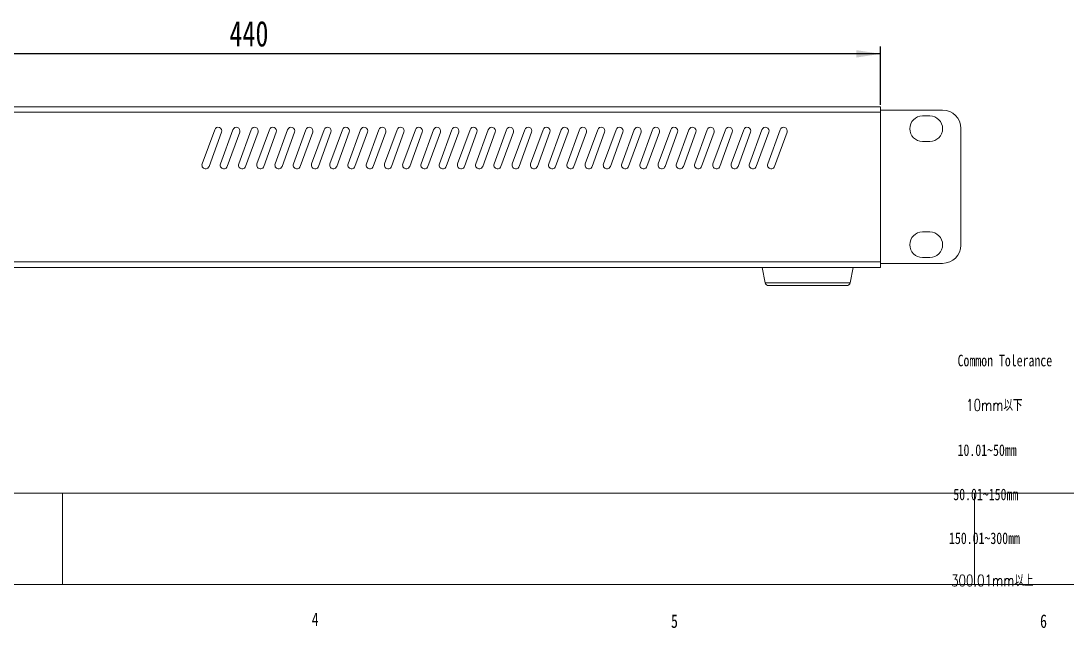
# Model space of a CAD drawing. Header units: millimetres. Extents: x 7 to 1038, y 7 to 730.
# Drawn here: x 144.3 to 287.7, y 6.5 to 89.7 of the extents above; entities that cross this region are included whole.
import ezdxf

# ---------------------------------------------------------------- set-up
doc = ezdxf.new("R2010")
doc.units = ezdxf.units.MM
doc.layers.add('DIM', color=5, linetype='Continuous')
doc.styles.add('SLDTEXTSTYLE0', font='TXT', dxfattribs={"width": 0.75})
doc.styles.add('SLDTEXTSTYLE1', font='TXT', dxfattribs={"width": 0.75, "bigfont": 'bigfont'})
doc.dimstyles.new('SLDDIMSTYLE0', dxfattribs={"dimtxt": 3.5, "dimasz": 3.302, "dimexe": 0, "dimexo": 0.0625, "dimgap": 0.875, "dimtad": 1, "dimlfac": 2, "dimrnd": 1e-09, "dimzin": 12, "dimdsep": 46, "dimtxsty": 'SLDTEXTSTYLE0', "dimsah": 1, "dimcen": 0.09, "dimadec": 0, "dimazin": 3, "dimtfac": 1, "dimtofl": 0, "dimtmove": 0, "dimatfit": 3, "dimfxl": 1, "dimfrac": 2, "dimtolj": 1, "dimtzin": 12, "dimarcsym": 0})

# ---------------------------------------------------------------- blocks, each defined once
blk = doc.blocks.new('_D')
at = {"layer": 'DIM'}
for p, q in [((42.12, 78.96), (42.12, 86.22)), ((262.12, 78.21), (262.12, 86.22)), ((262.12, 85.22), (42.12, 85.22))]:
    blk.add_line(p, q, dxfattribs=at)
for points in [[(42.12, 85.22), (45.43, 84.71), (45.43, 85.72)], [(262.12, 85.22), (258.82, 85.72), (258.82, 84.71)]]:
    blk.add_solid(points, dxfattribs=at)
at = {"layer": 'DIM', "insert": (172.88, 89.73), "char_height": 3.5, "attachment_point": 1, "style": 'SLDTEXTSTYLE0'}
blk.add_mtext('440', dxfattribs=at)

msp = doc.modelspace()

# ---------------------------------------------------------------- linework, layer by layer
at = {"color": 7, "linetype": 'Continuous', "lineweight": 15}
for p, q in [((262.1238, 77.9573), (42.1238, 77.9573)), ((262.1238, 77.9573), (262.1238, 77.5073)), ((262.1238, 56.5073), (262.1238, 77.5073)), ((270.6238, 77.5073), (262.1238, 77.5073)), ((262.1238, 77.2073), (42.1238, 77.2073)), ((262.1238, 77.2073), (262.1238, 56.7073)), ((267.8738, 76.7073), (268.8738, 76.7073)), ((170.864, 74.8268), (169.1539, 70.1283)), ((173.364, 74.8268), (171.6539, 70.1283)), ((175.864, 74.8268), (174.1539, 70.1283)), ((178.364, 74.8268), (176.6539, 70.1283)), ((180.864, 74.8268), (179.1539, 70.1283)), ((183.364, 74.8268), (181.6539, 70.1283)), ((185.864, 74.8268), (184.1539, 70.1283)), ((188.364, 74.8268), (186.6539, 70.1283)), ((190.864, 74.8268), (189.1539, 70.1283)), ((193.364, 74.8268), (191.6539, 70.1283)), ((195.864, 74.8268), (194.1539, 70.1283)), ((198.364, 74.8268), (196.6539, 70.1283)), ((200.864, 74.8268), (199.1539, 70.1283)), ((203.364, 74.8268), (201.6539, 70.1283)), ((205.864, 74.8268), (204.1539, 70.1283)), ((208.364, 74.8268), (206.6539, 70.1283)), ((210.864, 74.8268), (209.1539, 70.1283)), ((213.364, 74.8268), (211.6539, 70.1283)), ((215.864, 74.8268), (214.1539, 70.1283)), ((218.364, 74.8268), (216.6539, 70.1283)), ((220.864, 74.8268), (219.1539, 70.1283)), ((223.364, 74.8268), (221.6539, 70.1283)), ((225.864, 74.8268), (224.1539, 70.1283)), ((228.364, 74.8268), (226.6539, 70.1283)), ((230.864, 74.8268), (229.1539, 70.1283)), ((233.364, 74.8268), (231.654, 70.1283)), ((235.864, 74.8268), (234.1539, 70.1283)), ((238.364, 74.8268), (236.6539, 70.1283)), ((240.864, 74.8268), (239.1539, 70.1283)), ((243.3641, 74.8268), (241.6539, 70.1283)), ((245.864, 74.8268), (244.1539, 70.1283)), ((248.364, 74.8268), (246.6539, 70.1283)), ((273.1238, 59.0073), (273.1238, 75.0073)), ((170.0936, 69.7863), (171.8037, 74.4848)), ((172.5936, 69.7863), (174.3037, 74.4848)), ((175.0936, 69.7863), (176.8037, 74.4848)), ((177.5936, 69.7863), (179.3037, 74.4848)), ((180.0936, 69.7863), (181.8037, 74.4848)), ((182.5936, 69.7863), (184.3037, 74.4848)), ((185.0936, 69.7863), (186.8037, 74.4848)), ((187.5936, 69.7863), (189.3037, 74.4848)), ((190.0936, 69.7863), (191.8037, 74.4848)), ((192.5936, 69.7863), (194.3037, 74.4848)), ((195.0936, 69.7863), (196.8037, 74.4848)), ((197.5936, 69.7863), (199.3037, 74.4848)), ((200.0936, 69.7863), (201.8037, 74.4848)), ((202.5936, 69.7863), (204.3037, 74.4848)), ((205.0936, 69.7863), (206.8037, 74.4848)), ((207.5936, 69.7863), (209.3037, 74.4848)), ((210.0936, 69.7863), (211.8037, 74.4848)), ((212.5936, 69.7863), (214.3037, 74.4848)), ((215.0936, 69.7863), (216.8037, 74.4848)), ((217.5936, 69.7863), (219.3037, 74.4848)), ((220.0936, 69.7863), (221.8037, 74.4848)), ((222.5936, 69.7863), (224.3037, 74.4848)), ((225.0936, 69.7863), (226.8037, 74.4848)), ((227.5936, 69.7863), (229.3037, 74.4848)), ((230.0936, 69.7863), (231.8037, 74.4848)), ((232.5936, 69.7863), (234.3037, 74.4848)), ((235.0936, 69.7863), (236.8037, 74.4848)), ((237.5936, 69.7863), (239.3037, 74.4848)), ((240.0936, 69.7863), (241.8037, 74.4848)), ((242.5936, 69.7863), (244.3037, 74.4848)), ((245.0936, 69.7863), (246.8037, 74.4848)), ((247.5936, 69.7863), (249.3037, 74.4848)), ((268.8738, 73.2073), (267.8738, 73.2073)), ((268.8738, 60.8073), (267.8738, 60.8073)), ((262.1238, 56.7073), (42.1238, 56.7073)), ((262.1238, 55.9573), (42.1238, 55.9573)), ((245.8738, 55.9573), (246.2934, 53.8593)), ((257.9542, 53.8593), (258.3738, 55.9573)), ((262.1238, 56.5073), (262.1238, 55.9573)), ((270.6238, 56.5073), (262.1238, 56.5073)), ((267.8738, 57.3073), (268.8738, 57.3073)), ((252.1238, 53.4573), (246.7837, 53.4573)), ((257.4639, 53.4573), (252.1238, 53.4573))]:
    msp.add_line(p, q, dxfattribs=at)
at = {"color": 8, "linetype": 'Continuous', "lineweight": 15}
msp.add_line((246.2934, 53.8593), (257.9542, 53.8593), dxfattribs=at)
at = {"color": 7, "linetype": 'Continuous', "lineweight": 0}
for p, q in [((25, 25), (1025, 25)), ((150, 12.5), (150, 25)), ((275, 25), (275, 12.5)), ((12.5, 12.5), (1037.5, 12.5))]:
    msp.add_line(p, q, dxfattribs=at)
at = {"color": 7, "linetype": 'Continuous', "lineweight": 15}
for centre, radius, start, end in [((270.6238, 75.0073), 2.5, 0, 90), ((267.8738, 74.9573), 1.75, 90, 270), ((268.8738, 74.9573), 1.75, 270, 90), ((171.3339, 74.6558), 0.5, 340, 160), ((173.8339, 74.6558), 0.5, 340, 160), ((176.3339, 74.6558), 0.5, 340, 160), ((178.8339, 74.6558), 0.5, 340, 160), ((181.3339, 74.6558), 0.5, 340, 160), ((183.8339, 74.6558), 0.5, 340, 160), ((186.3339, 74.6558), 0.5, 340, 160), ((188.8339, 74.6558), 0.5, 340, 160), ((191.3339, 74.6558), 0.5, 340, 160), ((193.8339, 74.6558), 0.5, 340, 160), ((196.3339, 74.6558), 0.5, 340, 160), ((198.8339, 74.6558), 0.5, 340, 160), ((201.3339, 74.6558), 0.5, 340, 160), ((203.8339, 74.6558), 0.5, 340, 160), ((206.3339, 74.6558), 0.5, 340, 160), ((208.8339, 74.6558), 0.5, 340, 160), ((211.3339, 74.6558), 0.5, 340, 160), ((213.8339, 74.6558), 0.5, 340, 160), ((216.3339, 74.6558), 0.5, 340, 160), ((218.8339, 74.6558), 0.5, 340, 160), ((221.3339, 74.6558), 0.5, 340, 160), ((223.8339, 74.6558), 0.5, 340, 160), ((226.3339, 74.6558), 0.5, 340, 160), ((228.8339, 74.6558), 0.5, 340, 160), ((231.3339, 74.6558), 0.5, 340, 160), ((233.8339, 74.6558), 0.5, 340, 160), ((236.3339, 74.6558), 0.5, 340, 160), ((238.8339, 74.6558), 0.5, 340, 160), ((241.3339, 74.6558), 0.5, 340, 160), ((243.8339, 74.6558), 0.5, 340, 160), ((246.3339, 74.6558), 0.5, 340, 160), ((248.8339, 74.6558), 0.5, 340, 160), ((169.6238, 69.9573), 0.5, 160, 340), ((172.1238, 69.9573), 0.5, 160, 340), ((174.6238, 69.9573), 0.5, 160, 340), ((177.1238, 69.9573), 0.5, 160, 340), ((179.6238, 69.9573), 0.5, 160, 340), ((182.1238, 69.9573), 0.5, 160, 340), ((184.6238, 69.9573), 0.5, 160, 340), ((187.1238, 69.9573), 0.5, 160, 340), ((189.6238, 69.9573), 0.5, 160, 340), ((192.1238, 69.9573), 0.5, 160, 340), ((194.6238, 69.9573), 0.5, 160, 340), ((197.1238, 69.9573), 0.5, 160, 340), ((199.6238, 69.9573), 0.5, 160, 340), ((202.1238, 69.9573), 0.5, 160, 340), ((204.6238, 69.9573), 0.5, 160, 340), ((207.1238, 69.9573), 0.5, 160, 340), ((209.6238, 69.9573), 0.5, 160, 340), ((212.1238, 69.9573), 0.5, 160, 340), ((214.6238, 69.9573), 0.5, 160, 340), ((217.1238, 69.9573), 0.5, 160, 340), ((219.6238, 69.9573), 0.5, 160, 340), ((222.1238, 69.9573), 0.5, 160, 340), ((224.6238, 69.9573), 0.5, 160, 340), ((227.1238, 69.9573), 0.5, 160, 340), ((229.6238, 69.9573), 0.5, 160, 340), ((232.1238, 69.9573), 0.5, 160, 340), ((234.6238, 69.9573), 0.5, 160, 340), ((237.1238, 69.9573), 0.5, 160, 340), ((239.6238, 69.9573), 0.5, 160, 340), ((242.1238, 69.9573), 0.5, 160, 340), ((244.6238, 69.9573), 0.5, 160, 340), ((247.1238, 69.9573), 0.5, 160, 340), ((267.8738, 59.0573), 1.75, 90, 270), ((268.8738, 59.0573), 1.75, 270, 90), ((270.6238, 59.0073), 2.5, 270, 0), ((246.7837, 53.9573), 0.5, 191.309932, 270), ((257.4639, 53.9573), 0.5, 270, 348.690068)]:
    msp.add_arc(centre, radius, start, end, dxfattribs=at)

# ---------------------------------------------------------------- texts
at = {"color": 7, "linetype": 'Continuous', "lineweight": 0, "attachment_point": 1}
for s, insert, char_height, style in [('Common Tolerance', (272.674, 43.9873), 1.5875, 'SLDTEXTSTYLE0'), ('10mm\\M+188C8\\M+189BA', (273.847, 37.8771), 1.5875, 'SLDTEXTSTYLE1'), ('10.01~50mm', (272.674, 31.7083), 1.5875, 'SLDTEXTSTYLE0'), ('50.01~150mm', (272.0875, 25.6428), 1.5875, 'SLDTEXTSTYLE0'), ('150.01~300mm', (271.501, 19.6377), 1.5875, 'SLDTEXTSTYLE0'), ('300.01mm\\M+188C8\\M+18FE3', (271.7847, 13.8433), 1.5875, 'SLDTEXTSTYLE1'), ('4', (184.1667, 8.668), 1.8521, 'SLDTEXTSTYLE0'), ('5', (233.4024, 8.4143), 1.8521, 'SLDTEXTSTYLE0'), ('6', (283.98, 8.4143), 1.8521, 'SLDTEXTSTYLE0')]:
    msp.add_mtext(s, dxfattribs=dict(at, insert=insert, char_height=char_height, style=style))

# ---------------------------------------------------------------- dimensions: what is measured, and where the dimension line sits
at = {"layer": 'DIM'}
dim = msp.add_linear_dim(base=(42.1238, 85.2157), p1=(262.1238, 77.2073), p2=(42.1238, 77.9573), dimstyle='SLDDIMSTYLE0', dxfattribs=at)
dim.commit()
dim.dimension.update_dxf_attribs({"geometry": '_D', "text_midpoint": (176.7629, 85.2157), "dimtype": 160})

doc.saveas('drawing.dxf')
